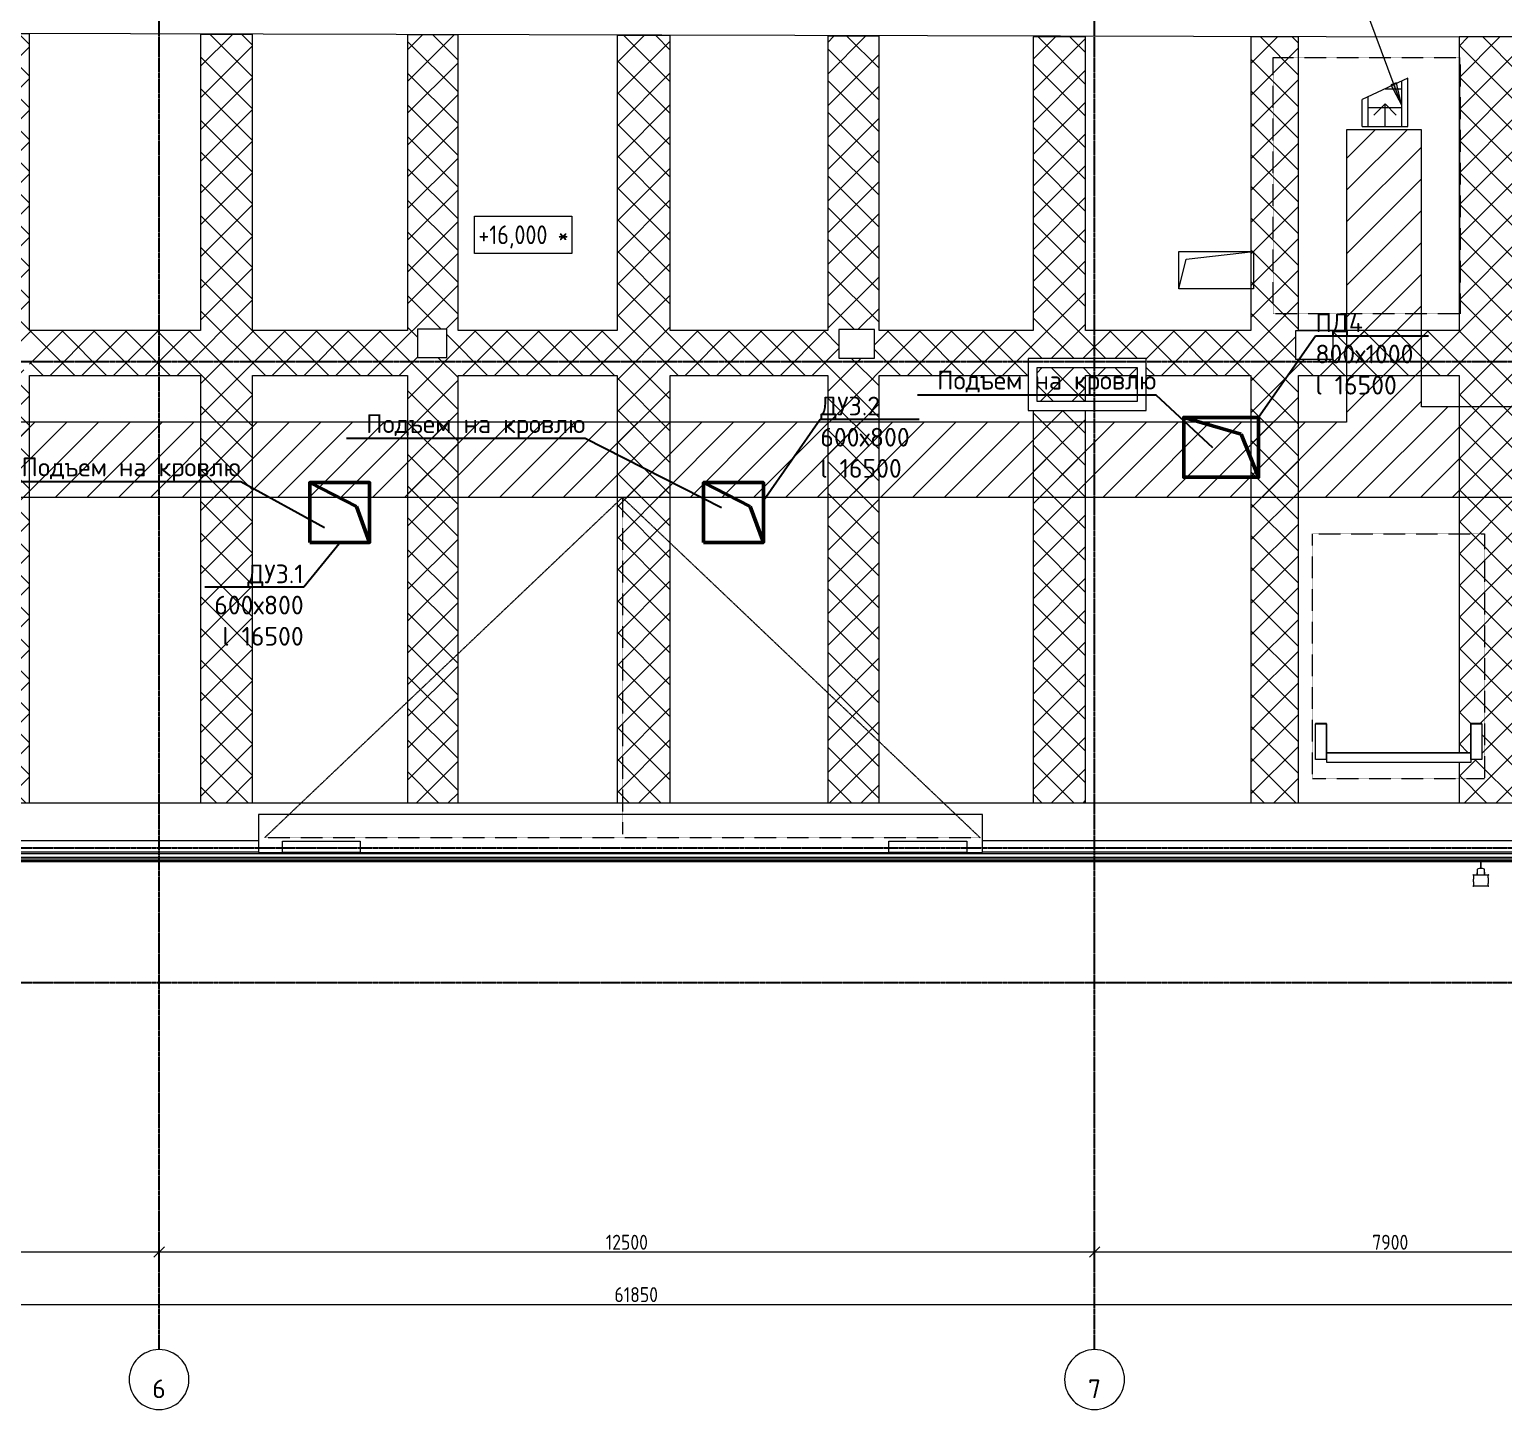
# Model space of a CAD drawing. Header units: millimetres. Extents: x -33838 to 476301, y -41806 to 120107.
# Drawn here: x 434233 to 453928, y 66929 to 85369 of the extents above; entities that cross this region are included whole.
import ezdxf
from ezdxf import colors
from ezdxf.entities.mleader import LeaderData, LeaderLine
from ezdxf.math import Vec2, Vec3

# ---------------------------------------------------------------- set-up
doc = ezdxf.new("R2010")
doc.units = ezdxf.units.MM
doc.linetypes.add('ADSK_Линия сетки', pattern=[25, 20, -2.5, 0, -2.5])
doc.linetypes.add('ADSK_Штриховая_ш3 п1_5', pattern=[4.5, 3, -1.5])
for name, color, linetype, lineweight in [('0_АР', 8, 'Continuous', 20), ('Аннотация', 7, 'Continuous', 9), ('ДУ', 5, 'Continuous', 50), ('Ограждение', 251, 'Continuous', 18), ('Оси', 7, 'Continuous', 9), ('ПОДПОР', 1, 'Continuous', 50)]:
    doc.layers.add(name, color=color, linetype=linetype, lineweight=lineweight)
doc.layers.add('Обобщенные модели', color=5, linetype='Continuous', lineweight=18, true_color=0x0000ff)
doc.styles.add('GOST Common_1', font='GOST Common_0.ttf', dxfattribs={"width": 0.9, "height": 200})
doc.styles.add('ISOCPEUR', font='isocpeur.ttf', dxfattribs={"height": 250})
doc.dimstyles.new('ADSK_Основной_2_5_мм_Оси', dxfattribs={"dimscale": 304.8, "dimtxt": 251.428749, "dimasz": 0.463911, "dimexe": 0.492126, "dimexo": 0.492126, "dimgap": 0.098425, "dimtad": 1, "dimrnd": 0.01, "dimdsep": 46, "dimtxsty": 'GOST Common_1', "dimblk1": 'OBLIQUE', "dimblk2": 'OBLIQUE', "dimsah": 1, "dimcen": 0.09, "dimdle": 0.492126, "dimazin": 2, "dimtfac": 1, "dimtdec": 4, "dimtix": 1, "dimtmove": 0, "dimatfit": 3, "dimfxl": 1, "dimtvp": 1, "dimtolj": 1, "dimtzin": 0, "dimlwd": 20, "dimlwe": 20, "dimarcsym": 2})
pattern_1 = [(45, (0, 0), (-106.066, 106.066), [])]

# ---------------------------------------------------------------- blocks, each defined once
blk = doc.blocks.new('Водосток - Тип 1 _карниз больше 490мм_-5162063-План чердака копия 2')
at = {"layer": 'Обобщенные модели'}
for p, q in [((19, 335), (125, 335)), ((125, 335), (231, 335)), ((125, 185), (19, 185)), ((75, 185), (75, 114)), ((75, 156), (75, 114)), ((120, 99), (120, 10)), ((231, 185), (125, 185)), ((130, 10), (130, 99)), ((175, 114), (175, 185)), ((175, 114), (175, 156))]:
    blk.add_line(p, q, dxfattribs=at)
at = {"layer": 'Обобщенные модели', "flags": 128}
for points in [[(75, 156), (75, 162), (75, 168), (75, 173), (75, 178), (75, 184), (75, 185)], [(75, 184), (75, 181), (75, 178), (75, 175), (75, 173), (75, 171), (75, 168), (75, 167), (75, 165), (75, 164), (75, 162), (75, 161), (75, 161), (75, 160), (75, 160)], [(175, 160), (175, 160), (175, 161), (175, 162), (175, 163), (175, 164), (175, 166), (175, 168), (175, 170), (175, 172), (175, 174), (175, 177), (175, 180), (175, 183), (175, 185)], [(175, 185), (175, 181), (175, 175), (175, 170), (175, 164), (175, 159), (175, 156)]]:
    blk.add_lwpolyline(points, dxfattribs=at)
at = {"layer": 'Обобщенные модели'}
for start, end in [(165.3598, 194.6402), (345.3598, 14.6402)]:
    blk.add_arc((125, 160), 52, start, end, dxfattribs=at)
for start_param, end_param in [(0, 1.570796), (0, 1.570796), (1.570796, 3.141593), (1.570796, 3.141593)]:
    blk.add_ellipse((125, 114), major_axis=(-50, 0), ratio=0.309017, start_param=start_param, end_param=end_param, dxfattribs=at)
for points in [[(19, 185), (21, 185), (25, 186), (29, 189), (31, 192), (32, 195), (32, 197), (32, 199), (32, 202), (32, 204), (32, 206), (32, 209), (32, 211), (31, 214), (31, 217), (31, 220), (30, 223), (30, 226), (29, 229), (29, 232), (29, 236), (28, 240), (28, 246), (27, 255), (27, 265), (28, 274), (28, 280), (29, 284), (29, 288), (29, 291), (30, 294), (30, 297), (31, 300), (31, 303), (31, 306), (32, 309), (32, 311), (32, 314), (32, 316), (32, 318), (32, 321), (32, 323), (32, 325), (31, 328), (29, 331), (25, 334), (21, 335), (19, 335)], [(231, 335), (229, 335), (225, 334), (221, 331), (219, 328), (218, 325), (218, 323), (218, 321), (218, 318), (218, 316), (218, 314), (218, 311), (218, 309), (219, 306), (219, 303), (219, 300), (220, 297), (220, 294), (221, 291), (221, 288), (221, 284), (222, 280), (222, 274), (223, 265), (223, 255), (222, 246), (222, 240), (221, 236), (221, 232), (221, 229), (220, 226), (220, 223), (219, 220), (219, 217), (219, 214), (218, 211), (218, 209), (218, 206), (218, 204), (218, 202), (218, 199), (218, 197), (218, 195), (219, 192), (221, 189), (225, 186), (229, 185), (231, 185)]]:
    blk.add_open_spline(points, degree=3, knots=[-1, -1, -1, -1, -0.941176, -0.882353, -0.852941, -0.823529, -0.808824, -0.794118, -0.779412, -0.764706, -0.75, -0.735294, -0.720588, -0.705882, -0.691176, -0.676471, -0.661765, -0.647059, -0.632353, -0.617647, -0.602941, -0.588235, -0.558824, -0.529412, -0.470588, -0.441176, -0.411765, -0.397059, -0.382353, -0.367647, -0.352941, -0.338235, -0.323529, -0.308824, -0.294118, -0.279412, -0.264706, -0.25, -0.235294, -0.220588, -0.205882, -0.191176, -0.176471, -0.147059, -0.117647, -0.058824, 0, 0, 0, 0], dxfattribs=at)
blk = doc.blocks.new('Ограждение - Ограждение-2981944-План чердака копия 2')
at = {"layer": 'Ограждение'}
h = blk.add_hatch(dxfattribs=at)
h.set_pattern_fill('FP_2', color=256, style=0, pattern_type=2)
h.set_pattern_definition(pattern_1)
h.paths.add_polyline_path([(35577, 3106), (35577, 3454), (35725, 3454), (35725, 3459), (35575, 3459), (35575, 3106)])
at = {"layer": 'Ограждение', "lineweight": 18}
for p, q in [((35575, 3459), (35575, 3106)), ((35725, 3459), (35575, 3459)), ((35577, 3106), (35577, 3454)), ((35577, 3454), (35725, 3454)), ((35725, 3454), (35725, 3459)), ((35575, 3106), (35577, 3106))]:
    blk.add_line(p, q, dxfattribs=at)
at = {"layer": 'Ограждение'}
for p, q in [((35725, 3454), (35725, 2974)), ((35575, 2974), (35575, 3106)), ((35577, 2974), (35575, 2974)), ((35577, 3106), (35577, 2974)), ((35725, 2974), (35577, 2974))]:
    blk.add_line(p, q, dxfattribs=at)
blk = doc.blocks.new('Ограждение - Ограждение-2981945-План чердака копия 2')
at = {"layer": 'Ограждение'}
h = blk.add_hatch(dxfattribs=at)
h.set_pattern_fill('FP_2', color=256, style=0, pattern_type=2)
h.set_pattern_definition(pattern_1)
h.paths.add_polyline_path([(33650, 3106), (33650, 3459), (33500, 3459), (33500, 3454), (33648, 3454), (33648, 3106)])
at = {"layer": 'Ограждение', "lineweight": 18}
for p, q in [((33650, 3459), (33500, 3459)), ((33500, 3459), (33500, 3454)), ((33500, 3454), (33648, 3454)), ((33648, 3454), (33648, 3106)), ((33650, 3106), (33650, 3459)), ((33648, 3106), (33650, 3106))]:
    blk.add_line(p, q, dxfattribs=at)
at = {"layer": 'Ограждение'}
for p, q in [((33500, 2974), (33500, 3454)), ((33648, 2974), (33500, 2974)), ((33648, 2974), (33648, 3106)), ((33650, 2974), (33648, 2974)), ((33650, 3106), (33650, 2974))]:
    blk.add_line(p, q, dxfattribs=at)
blk = doc.blocks.new('Ограждение - Ограждение-2981943-План чердака копия 2')
at = {"layer": 'Ограждение'}
for p, q in [((33652, 3065), (33652, 3067)), ((33652, 3067), (35575, 3067)), ((33652, 2935), (33652, 3065)), ((35575, 3065), (33652, 3065)), ((35575, 2974), (35575, 2935)), ((35575, 2935), (33652, 2935))]:
    blk.add_line(p, q, dxfattribs=at)
blk = doc.blocks.new('GM_Отверстие прямоугольное _в плите_ - Отверстие-6378962-План чердака копия 2')
at = {"layer": 'Обобщенные модели'}
for p, q in [((-500, -250), (-500, 250)), ((-500, 250), (500, 250)), ((-400, 150), (500, 250)), ((500, 250), (500, -250)), ((-500, -250), (-400, 150)), ((500, -250), (-500, -250))]:
    blk.add_line(p, q, dxfattribs=at)
blk = doc.blocks.new('Ось сетки - Круг_Ø8 мм-8258-План чердака копия 2')
at = {"layer": 'Оси', "lineweight": 20}
for start, end in [(360, 180), (180, 360)]:
    blk.add_arc((0, 0), 4, start, end, dxfattribs=at)
blk = doc.blocks.new('_Oblique')
at = {"color": 0, "linetype": 'ByBlock', "lineweight": -2}
blk.add_line((-0.5, -0.5), (0.5, 0.5), dxfattribs=at)
blk = doc.blocks.new('*D3116')
at = {"color": 0, "lineweight": 20, "transparency": 16777216}
for p, q in [((411265, 68334), (473415, 68334)), ((411415, 68284), (411415, 68184)), ((473265, 68284), (473265, 68184))]:
    blk.add_line(p, q, dxfattribs=at)
at = {"layer": 'Defpoints', "color": 0, "transparency": 16777216}
for p in [(411415, 68434), (473265, 68434), (473265, 68334)]:
    blk.add_point(p, dxfattribs=at)
at = {"color": 0, "lineweight": 20, "transparency": 16777216, "xscale": 141.4, "yscale": 141.4, "zscale": 141.4, "rotation": 180}
blk.add_blockref('_Oblique', (411415, 68334), dxfattribs=at)
at = {"color": 0, "lineweight": 20, "transparency": 16777216, "xscale": 141.4, "yscale": 141.4, "zscale": 141.4}
blk.add_blockref('_Oblique', (473265, 68334), dxfattribs=at)
at = {"color": 0, "lineweight": 20, "transparency": 16777216, "insert": (442340, 68464), "char_height": 200, "width": 889.8, "attachment_point": 5, "style": 'GOST Common_1'}
blk.add_mtext('\\A1;61850', dxfattribs=at)
blk = doc.blocks.new('*D3122')
at = {"color": 0, "lineweight": 20, "transparency": 16777216}
for p, q in [((427915, 69034), (436115, 69034)), ((428065, 68984), (428065, 68884)), ((435965, 68984), (435965, 68884))]:
    blk.add_line(p, q, dxfattribs=at)
at = {"layer": 'Defpoints', "color": 0, "transparency": 16777216}
for p in [(428065, 69134), (435965, 69134), (435965, 69034)]:
    blk.add_point(p, dxfattribs=at)
at = {"color": 0, "lineweight": 20, "transparency": 16777216, "xscale": 141.4, "yscale": 141.4, "zscale": 141.4, "rotation": 180}
blk.add_blockref('_Oblique', (428065, 69034), dxfattribs=at)
at = {"color": 0, "lineweight": 20, "transparency": 16777216, "xscale": 141.4, "yscale": 141.4, "zscale": 141.4}
blk.add_blockref('_Oblique', (435965, 69034), dxfattribs=at)
at = {"color": 0, "lineweight": 20, "transparency": 16777216, "insert": (432015, 69164), "char_height": 200, "width": 756.84, "attachment_point": 5, "style": 'GOST Common_1'}
blk.add_mtext('\\A1;7900', dxfattribs=at)
blk = doc.blocks.new('*D3123')
at = {"color": 0, "lineweight": 20, "transparency": 16777216}
for p, q in [((435815, 69034), (448615, 69034)), ((435965, 68984), (435965, 68884)), ((448465, 68984), (448465, 68884))]:
    blk.add_line(p, q, dxfattribs=at)
at = {"layer": 'Defpoints', "color": 0, "transparency": 16777216}
for p in [(435965, 69134), (448465, 69134), (448465, 69034)]:
    blk.add_point(p, dxfattribs=at)
at = {"color": 0, "lineweight": 20, "transparency": 16777216, "xscale": 141.4, "yscale": 141.4, "zscale": 141.4, "rotation": 180}
blk.add_blockref('_Oblique', (435965, 69034), dxfattribs=at)
at = {"color": 0, "lineweight": 20, "transparency": 16777216, "xscale": 141.4, "yscale": 141.4, "zscale": 141.4}
blk.add_blockref('_Oblique', (448465, 69034), dxfattribs=at)
at = {"color": 0, "lineweight": 20, "transparency": 16777216, "insert": (442215, 69164), "char_height": 200, "width": 889.8, "attachment_point": 5, "style": 'GOST Common_1'}
blk.add_mtext('\\A1;12500', dxfattribs=at)
blk = doc.blocks.new('*D3124')
at = {"color": 0, "lineweight": 20, "transparency": 16777216}
for p, q in [((448315, 69034), (456515, 69034)), ((448465, 68984), (448465, 68884)), ((456365, 68984), (456365, 68884))]:
    blk.add_line(p, q, dxfattribs=at)
at = {"layer": 'Defpoints', "color": 0, "transparency": 16777216}
for p in [(448465, 69134), (456365, 69134), (456365, 69034)]:
    blk.add_point(p, dxfattribs=at)
at = {"color": 0, "lineweight": 20, "transparency": 16777216, "xscale": 141.4, "yscale": 141.4, "zscale": 141.4, "rotation": 180}
blk.add_blockref('_Oblique', (448465, 69034), dxfattribs=at)
at = {"color": 0, "lineweight": 20, "transparency": 16777216, "xscale": 141.4, "yscale": 141.4, "zscale": 141.4}
blk.add_blockref('_Oblique', (456365, 69034), dxfattribs=at)
at = {"color": 0, "lineweight": 20, "transparency": 16777216, "insert": (452415, 69164), "char_height": 200, "width": 756.84, "attachment_point": 5, "style": 'GOST Common_1'}
blk.add_mtext('\\A1;7900', dxfattribs=at)
blk = doc.blocks.new('*D3129')
at = {"color": 0, "lineweight": 20, "transparency": 16777216}
for p, q in [((411265, 68334), (473415, 68334)), ((411415, 68284), (411415, 68184)), ((473265, 68284), (473265, 68184))]:
    blk.add_line(p, q, dxfattribs=at)
at = {"layer": 'Defpoints', "color": 0, "transparency": 16777216}
for p in [(411415, 68434), (473265, 68434), (473265, 68334)]:
    blk.add_point(p, dxfattribs=at)
at = {"color": 0, "lineweight": 20, "transparency": 16777216, "xscale": 141.4, "yscale": 141.4, "zscale": 141.4, "rotation": 180}
blk.add_blockref('_Oblique', (411415, 68334), dxfattribs=at)
at = {"color": 0, "lineweight": 20, "transparency": 16777216, "xscale": 141.4, "yscale": 141.4, "zscale": 141.4}
blk.add_blockref('_Oblique', (473265, 68334), dxfattribs=at)
at = {"color": 0, "lineweight": 20, "transparency": 16777216, "insert": (442340, 68464), "char_height": 200, "width": 889.8, "attachment_point": 5, "style": 'GOST Common_1'}
blk.add_mtext('\\A1;61850', dxfattribs=at)
blk = doc.blocks.new('Высотные отметки - Рамка-12095-План чердака копия 2')
at = {"layer": 'Аннотация'}
for p, q in [((-6.5, 0), (-6.5, 5)), ((-6.5, 5), (6.5, 5)), ((6.5, 5), (6.5, 0)), ((6.5, 0), (-6.5, 0))]:
    blk.add_line(p, q, dxfattribs=at)

msp = doc.modelspace()

# ---------------------------------------------------------------- hatches: boundary and pattern name
at = {"layer": '0_АР', "lineweight": 9}
h = msp.add_hatch(dxfattribs=at)
h.set_pattern_fill('FP_3', color=256, style=0, pattern_type=2)
h.set_pattern_definition([(45, (417914.95, 72638.46), (-212.132, 212.132), [])])
h.paths.add_polyline_path([(453334.00515, 79120.97844), (458288.31409, 79120.97844), (458288.31409, 81607.88416), (465046.71156, 81607.88416), (465046.71156, 82530.71632), (457288.31409, 82530.71632), (457288.31409, 80328.76532), (452832.53412, 80328.76532), (452832.53412, 84028.76532), (451832.53412, 84028.76532), (451832.53412, 80120.97844), (424674.04079, 80120.97844), (424674.04079, 84460.27382), (420571.25912, 84460.27382), (420571.25912, 86583.45535), (416772.86429, 86583.45535), (416772.86429, 109113.45535), (415772.86429, 109113.45535), (415772.86429, 98481.38768), (412897.22172, 98481.38768), (412897.22172, 97481.38768), (415772.86429, 97481.38768), (415772.86429, 85583.45535), (419571.25912, 85583.45535), (419571.25912, 83357.20519), (423674.04079, 83357.20519), (423674.04079, 79120.97844), (453170.45849, 79120.97844)])
h = msp.add_hatch(dxfattribs=at)
h.set_pattern_fill('FP_1', color=256, style=0, pattern_type=2)
h.set_pattern_definition([(45, (417914.95, 72638.46), (-212.132, 212.132), []), (135, (417914.95, 72638.46), (-212.132, -212.132), [])])
h.paths.add_polyline_path([(463838.23459, 74397.42976), (466701.29051, 74397.42976), (466701.29051, 75112.42976), (459988.0144, 75112.42976), (459988.0144, 76237.42976), (466678.66122, 76237.42976), (466678.66122, 77192.42976), (462038.95368, 77192.42976), (462038.95368, 77053.45535), (459888.13661, 77053.45535), (459888.13661, 78097.42976), (466662.72305, 78097.42976), (466662.72305, 78852.42976), (459771.73655, 78852.42976), (459771.73655, 78607.88416), (459391.73655, 78607.88416), (459391.73655, 80271.89218), (458793.0144, 80271.89218), (458793.0144, 75036.68695), (459904.55128, 75036.68695), (459908.40863, 74526.68695), (459904.55128, 74526.68695), (459904.55128, 74397.42976), (459908.40863, 74397.42976)])
h.paths.add_polyline_path([(456646.26432, 75036.68695), (456649.0044, 75036.68695), (456649.0044, 80745.97805), (457785.03812, 80745.97805), (457785.03812, 80971.39218), (459391.73655, 80971.39218), (459392.34262, 81607.88416), (459454.00365, 81607.88416), (459454.00365, 85362.88416), (458789.00365, 85362.88416), (458789.00365, 81345.97805), (456649.0044, 81345.97805), (456649.0044, 84757.11409), (455984.0044, 84757.11409), (455984.0044, 81345.97805), (455598.00432, 81345.97805), (455598.00432, 80971.48281), (455208.00432, 80971.62959), (455208.00432, 81345.97805), (454124.00515, 81345.97805), (454124.00515, 85269.21097), (453334.00515, 85269.21097), (453334.00515, 81345.97805), (451189.00515, 81345.97805), (451189.00515, 85269.21097), (450554.00515, 85269.21097), (450554.00515, 81345.97805), (448344.00368, 81345.97805), (448344.00368, 85269.21097), (447644.00368, 85269.21097), (447644.00368, 81345.97805), (445584.00357, 81345.97805), (445584.00357, 85277.96695), (444899.00357, 85279.77029), (444899.00357, 81345.97805), (442794.00357, 81345.97805), (442794.00357, 85288.72119), (442084.00357, 85288.72119), (442084.00357, 81345.97805), (439959.00357, 81345.97805), (439959.00357, 85296.35578), (439284.00357, 85296.35578), (439284.00357, 81345.97805), (437214.00357, 81345.97805), (437214.00357, 85303.46384), (436519.00357, 85303.46384), (436519.00357, 81345.97805), (434233.99904, 81345.97805), (434233.99904, 85313.38742), (433548.99904, 85313.38742), (433548.99904, 81345.97805), (431553.99672, 81345.97805), (431553.99672, 84833.40668), (430728.99672, 84833.40668), (430728.99672, 81345.97805), (429447.01291, 81345.97805), (429447.01291, 80995.41615), (428927.01291, 80995.41615), (428927.01291, 81345.97805), (428733.99357, 81345.97805), (428733.99357, 85332.30298), (427948.99357, 85332.30298), (427948.99357, 75036.68695), (428771.74032, 75036.68695), (428771.74032, 80745.97805), (430728.99672, 80745.97805), (430728.99672, 75705.21664), (431553.99672, 75705.21664), (431553.99672, 80745.97805), (432360.81176, 80745.97805), (432360.81176, 80971.39218), (433750.81176, 80971.39218), (433750.81176, 79860.79637), (433548.99904, 79860.79637), (433548.99904, 75036.68695), (434233.99904, 75036.68695), (434233.99904, 80745.97805), (436519.00357, 80745.97805), (436519.00357, 75036.68695), (437214.00357, 75036.68695), (437214.00357, 80745.97805), (439284.00357, 80745.97805), (439284.00357, 75036.68695), (439959.00357, 75036.68695), (439959.00357, 80745.97805), (442084.00357, 80745.97805), (442084.00357, 75036.68695), (442794.00357, 75036.68695), (442794.00357, 80745.97805), (444899.00357, 80745.97805), (444899.00357, 75036.68695), (445584.00357, 75036.68695), (445584.00357, 80745.97805), (447575.87447, 80745.97805), (447575.87447, 80971.39218), (449155.46999, 80971.39218), (449155.46999, 80745.97805), (450554.00515, 80745.97805), (450554.00515, 75036.68695), (451189.00515, 75036.68695), (451189.00515, 80745.97805), (453334.00515, 80745.97805), (453334.00515, 75705.21664), (453489.45819, 75705.21664), (453489.45819, 76097.5759), (453639.45819, 76097.5759), (453639.45819, 75612.18376), (453489.45819, 75612.18376), (453489.45819, 75573.87242), (453334.00515, 75573.87242), (453334.00515, 75036.68695), (454124.00515, 75036.68695), (454124.00515, 80745.97805), (455988.01515, 80745.97805), (455988.01515, 75036.68695)])
h.paths.add_polyline_path([(448344.00368, 75036.68695), (448344.00368, 80279.6341), (447644.00368, 80279.6341), (447644.00368, 75036.68695)])
h.paths.add_polyline_path([(431553.99672, 75036.68695), (431553.99672, 75573.87242), (430728.99672, 75573.87242), (430728.99672, 75036.68695)])
h.paths.add_polyline_path([(459888.13661, 79622.42842), (466652.09761, 79622.42842), (466652.09761, 80227.42842), (459771.73655, 80227.42842), (459771.73655, 79622.42842)])
h.paths.add_polyline_path([(433548.99904, 79980.79637), (433630.81176, 79980.79637), (433630.81176, 80851.39218), (432480.81176, 80851.39218), (432480.81176, 80745.97805), (433548.99904, 80745.97805), (433548.99904, 80120.97844)])
h.paths.add_polyline_path([(459331.73655, 80391.89218), (459331.73655, 80851.39218), (457905.03812, 80851.39218), (457905.03812, 80745.97805), (458793.0144, 80745.97805), (458793.0144, 80391.89218), (458892.1677, 80391.89218)])
h.paths.add_polyline_path([(447695.87447, 80399.6341), (448344.00368, 80399.6341), (448344.00368, 80745.97805), (449035.46999, 80745.97805), (449035.46999, 80851.39218), (447695.87447, 80851.39218), (447695.87447, 80745.97805)])
h.paths.add_polyline_path([(434232.75286, 80821.56411), (433751.31176, 80821.56411), (433751.31176, 81201.56411), (434232.75286, 81201.56411), (434232.75286, 80823.61734)])
h.paths.add_polyline_path([(451653.00432, 80962.79334), (451148.00432, 80962.79334), (451148.00432, 81342.79334), (451653.00432, 81342.79334), (451653.00432, 80962.91581)])
h.paths.add_polyline_path([(445048.71852, 80979.02654), (445048.71852, 81359.02654), (445524.23883, 81358.63924), (445524.23883, 80979.02654), (445165.06726, 80979.02654)])
h.paths.add_polyline_path([(439417.97312, 80985.56851), (439417.97312, 81365.56851), (439807.97312, 81365.48145), (439807.97312, 80985.56851), (439553.54283, 80985.56851)])
h.paths.add_polyline_path([(467325.31156, 81407.88416), (467325.31156, 83602.88416), (472984.7012, 83602.88416), (472984.7012, 84312.88416), (467325.31156, 84312.88416), (467325.31156, 84977.88416), (467200.7505, 84977.88416), (467198.56628, 84773.17658), (466574.51904, 84779.83516), (466574.51904, 81407.88416), (467219.33682, 81407.88416)])
h.paths.add_polyline_path([(431479.84025, 84964.75091), (431553.99672, 84964.75091), (431553.99672, 85322.15612), (430728.99672, 85322.15612), (430728.99672, 84964.75091)])
msp.add_hatch(color=256, dxfattribs=at).paths.add_polyline_path([(452565.66153, 84362.1563), (452498.29187, 84657.14993), (452424.23747, 84629.66171)])

# ---------------------------------------------------------------- linework, layer by layer
at = {"linetype": 'ADSK_Линия сетки'}
for p, q in [((435964.51904, 67728.80458), (435964.51904, 87128.53587)), ((448464.51904, 67728.80458), (448464.51904, 87128.53587)), ((407800.22514, 80933.45535), (473919.80656, 80933.45535)), ((407800.22514, 74433.45535), (460700.98788, 74433.45535)), ((407800.22514, 72633.45535), (468024.51904, 72633.45535))]:
    msp.add_line(p, q, dxfattribs=at)
at = {"layer": '0_АР', "lineweight": 9}
for p, q in [((452565.66153, 84362.1563), (451100.20749, 88310.15111)), ((452498.29187, 84657.14993), (452424.23747, 84629.66171)), ((452424.23747, 84629.66171), (452565.66153, 84362.1563)), ((452565.66153, 84362.1563), (452498.29187, 84657.14993))]:
    msp.add_line(p, q, dxfattribs=at)
at = {"layer": '0_АР'}
for p, q in [((453334.00515, 85265.55413), (428733.99357, 85330.31653)), ((434233.99904, 85313.38742), (433548.99904, 85313.38742)), ((434233.99904, 81345.97805), (434233.99904, 85313.38742)), ((437214.00357, 85303.46384), (436519.00357, 85303.46384)), ((436519.00357, 85303.46384), (436519.00357, 81345.97805)), ((437214.00357, 81345.97805), (437214.00357, 85303.46384)), ((439959.00357, 85296.35578), (439284.00357, 85296.35578)), ((439284.00357, 85296.35578), (439284.00357, 81345.97805)), ((439959.00357, 81345.97805), (439959.00357, 85296.35578)), ((442794.00357, 85288.72119), (442084.00357, 85288.72119)), ((442084.00357, 85288.72119), (442084.00357, 81345.97805)), ((442794.00357, 81345.97805), (442794.00357, 85288.72119)), ((445584.00357, 85277.96695), (444899.00357, 85279.77029)), ((444899.00357, 85279.77029), (444899.00357, 81345.97805)), ((445584.00357, 81345.97805), (445584.00357, 85277.96695)), ((448344.00368, 85269.21097), (447644.00368, 85269.21097)), ((447644.00368, 85269.21097), (447644.00368, 81345.97805)), ((448344.00368, 81345.97805), (448344.00368, 85269.21097)), ((451189.00515, 85269.21097), (450554.00515, 85269.21097)), ((450554.00515, 85269.21097), (450554.00515, 81345.97805)), ((451189.00515, 81345.97805), (451189.00515, 85269.21097)), ((454124.00515, 85269.21097), (453334.00515, 85269.21097)), ((453334.00515, 85269.21097), (453334.00515, 81345.97805)), ((452649.78387, 84717.0114), (452039.78387, 84432.56373)), ((452649.78387, 84074.78757), (452649.78387, 84717.0114)), ((452344.78387, 84574.78757), (452569.78387, 84574.78757)), ((452344.78387, 84574.78757), (452569.78387, 84574.78757)), ((452569.78387, 84574.78757), (452569.78387, 84679.70679)), ((452569.78387, 84324.78757), (452569.78387, 84574.78757)), ((452039.78387, 84074.78757), (452039.78387, 84432.56373)), ((452119.78387, 84324.78757), (452119.78387, 84469.86834)), ((452119.78387, 84074.78757), (452119.78387, 84324.78757)), ((452119.78387, 84324.78757), (452569.78387, 84324.78757)), ((452119.78387, 84324.78757), (452569.78387, 84324.78757)), ((452344.78387, 84374.78757), (452194.78387, 84224.78757)), ((452344.78387, 84324.78757), (452344.78387, 84374.78757)), ((452344.78387, 84374.78757), (452494.78387, 84224.78757)), ((452344.78387, 84074.78757), (452344.78387, 84324.78757)), ((452569.78387, 84074.78757), (452569.78387, 84324.78757)), ((452832.53412, 84028.76532), (451832.53412, 84028.76532)), ((451832.53412, 84028.76532), (451832.53412, 80120.97844)), ((452039.78387, 84074.78757), (452119.78387, 84074.78757)), ((452119.78387, 84074.78757), (452569.78387, 84074.78757)), ((452119.78387, 84074.78757), (452569.78387, 84074.78757)), ((452569.78387, 84074.78757), (452649.78387, 84074.78757)), ((452832.53412, 80328.76532), (452832.53412, 84028.76532)), ((436519.00357, 81345.97805), (434233.99904, 81345.97805)), ((439284.00357, 81345.97805), (437214.00357, 81345.97805)), ((439807.97312, 81365.56851), (439417.97312, 81365.56851)), ((439417.97312, 81365.56851), (439417.97312, 80985.56851)), ((439807.97312, 80985.56851), (439807.97312, 81365.56851)), ((442084.00357, 81345.97805), (439959.00357, 81345.97805)), ((444899.00357, 81345.97805), (442794.00357, 81345.97805)), ((445524.23883, 81359.02654), (445048.71852, 81359.02654)), ((445048.71852, 81359.02654), (445048.71852, 80979.02654)), ((445524.23883, 80979.02654), (445524.23883, 81359.02654)), ((447644.00368, 81345.97805), (445584.00357, 81345.97805)), ((450554.00515, 81345.97805), (448344.00368, 81345.97805)), ((451653.00432, 81342.79334), (451148.00432, 81342.79334)), ((451148.00432, 81342.79334), (451148.00432, 80962.79334)), ((453334.00515, 81345.97805), (451189.00515, 81345.97805)), ((451653.00432, 80962.79334), (451653.00432, 81342.79334)), ((439417.97312, 80985.56851), (439807.97312, 80985.56851)), ((445048.71852, 80979.02654), (445524.23883, 80979.02654)), ((449155.46999, 80971.39218), (447575.87447, 80971.39218)), ((447575.87447, 80971.39218), (447575.87447, 80279.6341)), ((449155.46999, 80279.6341), (449155.46999, 80971.39218)), ((451148.00432, 80962.79334), (451653.00432, 80962.79334)), ((447695.87447, 80851.39218), (449035.46999, 80851.39218)), ((447695.87447, 80399.6341), (447695.87447, 80851.39218)), ((449035.46999, 80851.39218), (449035.46999, 80399.6341)), ((434233.99904, 75036.68695), (434233.99904, 80745.97805)), ((434233.99904, 80745.97805), (436519.00357, 80745.97805)), ((436519.00357, 80745.97805), (436519.00357, 75036.68695)), ((437214.00357, 75036.68695), (437214.00357, 80745.97805)), ((437214.00357, 80745.97805), (439284.00357, 80745.97805)), ((439284.00357, 80745.97805), (439284.00357, 75036.68695)), ((439959.00357, 75036.68695), (439959.00357, 80745.97805)), ((439959.00357, 80745.97805), (442084.00357, 80745.97805)), ((442084.00357, 80745.97805), (442084.00357, 75036.68695)), ((442794.00357, 75036.68695), (442794.00357, 80745.97805)), ((442794.00357, 80745.97805), (444899.00357, 80745.97805)), ((444899.00357, 80745.97805), (444899.00357, 75036.68695)), ((445584.00357, 75036.68695), (445584.00357, 80745.97805)), ((445584.00357, 80745.97805), (447575.87447, 80745.97805)), ((448344.00368, 80399.6341), (448344.00368, 80745.97805)), ((448344.00368, 80745.97805), (449035.46999, 80745.97805)), ((449155.46999, 80745.97805), (450554.00515, 80745.97805)), ((450554.00515, 80745.97805), (450554.00515, 75036.68695)), ((451189.00515, 75036.68695), (451189.00515, 80745.97805)), ((451189.00515, 80745.97805), (453334.00515, 80745.97805)), ((453334.00515, 80745.97805), (453334.00515, 75705.21664)), ((449035.46999, 80399.6341), (447695.87447, 80399.6341)), ((447575.87447, 80279.6341), (449155.46999, 80279.6341)), ((447644.00368, 80279.6341), (447644.00368, 75036.68695)), ((448344.00368, 75036.68695), (448344.00368, 80279.6341)), ((457288.31409, 80328.76532), (452832.53412, 80328.76532)), ((451832.53412, 80120.97844), (424674.04079, 80120.97844)), ((423674.04079, 79120.97844), (458288.31409, 79120.97844)), ((453334.00515, 75573.87242), (453334.00515, 75036.68695)), ((425337.64527, 75036.68695), (459904.55128, 75036.68695)), ((446968.20651, 74881.88297), (437294.95368, 74881.88297)), ((437294.95368, 74881.88297), (437294.95368, 74371.88297)), ((446968.20651, 74371.88297), (446968.20651, 74881.88297)), ((437294.95368, 74526.68695), (425593.08807, 74526.68695)), ((437616.23724, 74371.88297), (437616.23724, 74521.88297)), ((437616.23724, 74521.88297), (438650.79946, 74521.88297)), ((438650.79946, 74521.88297), (438650.79946, 74371.88297)), ((445716.23724, 74371.88297), (445716.23724, 74521.88297)), ((445716.23724, 74521.88297), (446755.75488, 74521.88297)), ((446755.75488, 74521.88297), (446755.75488, 74371.88297)), ((459908.40863, 74526.68695), (446968.20651, 74526.68695)), ((437294.95368, 74376.68695), (425743.08807, 74376.68695)), ((425743.08807, 74356.68695), (459244.95368, 74356.68695)), ((459244.95368, 74306.68695), (425873.08807, 74306.68695)), ((425873.08807, 74286.68695), (459134.79274, 74286.68695)), ((425873.08807, 74266.68695), (459244.95368, 74266.68695)), ((437294.95368, 74371.88297), (437616.23724, 74371.88297)), ((438650.79946, 74371.88297), (437616.23724, 74371.88297)), ((438650.79946, 74371.88297), (445716.23724, 74371.88297)), ((446755.75488, 74371.88297), (445716.23724, 74371.88297)), ((446755.75488, 74371.88297), (446968.20651, 74371.88297)), ((459249.52427, 74376.68695), (446968.20651, 74376.68695)), ((459244.95368, 74246.68695), (425873.08807, 74246.68695))]:
    msp.add_line(p, q, dxfattribs=at)
at = {"layer": '0_АР', "linetype": 'ADSK_Штриховая_ш3 п1_5'}
for p, q in [((450849.91301, 84996.71971), (453349.91301, 84996.71971)), ((450849.91301, 81567.65898), (450849.91301, 84996.71971)), ((453349.91301, 84996.71971), (453349.91301, 81567.65898)), ((453349.91301, 81567.65898), (450849.91301, 81567.65898)), ((437372.87966, 74567.56889), (442155.30524, 79116.01978)), ((442155.30524, 79116.01978), (442155.30524, 74616.01978)), ((442155.30524, 79116.01978), (446937.73083, 74567.56889)), ((451374.41751, 78629.90982), (453674.41751, 78629.90982)), ((451374.41751, 75354.90982), (451374.41751, 78629.90982)), ((453674.41751, 78629.90982), (453674.41751, 75354.90982)), ((453674.41751, 75354.90982), (451374.41751, 75354.90982)), ((446937.73083, 74567.56889), (437372.87966, 74567.56889))]:
    msp.add_line(p, q, dxfattribs=at)
at = {"layer": 'ДУ'}
for p, q in [((438601.36189, 78997.45669), (437977.59444, 79314.38547)), ((443863.45512, 78997.45669), (443239.68767, 79314.38547)), ((438777.59444, 78514.38547), (438601.36189, 78997.45669)), ((444039.68767, 78514.38547), (443863.45512, 78997.45669))]:
    msp.add_line(p, q, dxfattribs=at)
for points in [[(437977.59444, 78514.38547), (437977.59444, 79314.38547), (438777.59444, 79314.38547), (438777.59444, 78514.38547)], [(443239.68767, 78514.38547), (443239.68767, 79314.38547), (444039.68767, 79314.38547), (444039.68767, 78514.38547)]]:
    msp.add_lwpolyline(points, close=True, dxfattribs=at)
at = {"layer": 'ПОДПОР'}
for p, q in [((450421.66103, 79961.94035), (449656.14702, 80186.69349)), ((450654.87248, 79386.69349), (450421.66103, 79961.94035))]:
    msp.add_line(p, q, dxfattribs=at)
msp.add_lwpolyline([(450654.87248, 80186.69349), (450654.87248, 79386.69349), (449654.87248, 79386.69349), (449654.87248, 80186.69349)], close=True, dxfattribs=at)

# ---------------------------------------------------------------- block references
at = {"lineweight": 20, "xscale": 99.99999999999993, "yscale": 99.99999999999993, "zscale": 99.99999999999993}
for p in [(435964.51904, 67328.80458), (448464.51904, 67328.80458)]:
    msp.add_blockref('Ось сетки - Круг_Ø8 мм-8258-План чердака копия 2', p, dxfattribs=at)
at = {"layer": '0_АР', "lineweight": 20, "xscale": 99.99999999999993, "yscale": 99.99999999999993, "zscale": 99.99999999999993}
msp.add_blockref('Высотные отметки - Рамка-12095-План чердака копия 2', (440831.44963, 82374.22397), dxfattribs=at)
at = {"layer": '0_АР'}
for name, p in [('GM_Отверстие прямоугольное _в плите_ - Отверстие-6378962-План чердака копия 2', (450088.85816, 82151.69349)), ('Ограждение - Ограждение-2981945-План чердака копия 2', (417914.95368, 72638.45535)), ('Ограждение - Ограждение-2981944-План чердака копия 2', (417914.95368, 72638.45535)), ('Ограждение - Ограждение-2981943-План чердака копия 2', (417914.95368, 72638.45535))]:
    msp.add_blockref(name, p, dxfattribs=at)
at = {"layer": '0_АР', "rotation": 180}
msp.add_blockref('Водосток - Тип 1 _карниз больше 490мм_-5162063-План чердака копия 2', (453751.38011, 74256.68695), dxfattribs=at)

# ---------------------------------------------------------------- texts
at = {"char_height": 250, "width": 232.2, "attachment_point": 5, "line_spacing_factor": 1.022766, "style": 'ISOCPEUR'}
for s, insert in [('\\pt64.285,128.57,192.86,257.14,321.43,385.72,450,514.28,578.57,642.86,707.14,771.43,835.72,900,964.29,1028.6,1092.9,1157.1,1221.4,1285.7,1350,1414.3,1478.6,1542.9,1607.1,1671.4,1735.7,1800,1864.3,1928.6,1992.9,2057.1;6', (435963.68837, 67205.90001)), ('\\pt64.285,128.57,192.86,257.14,321.43,385.72,450,514.28,578.57,642.86,707.14,771.43,835.72,900,964.29,1028.6,1092.9,1157.1,1221.4,1285.7,1350,1414.3,1478.6,1542.9,1607.1,1671.4,1735.7,1800,1864.3,1928.6,1992.9,2057.1;7', (448463.68837, 67205.90001))]:
    msp.add_mtext(s, dxfattribs=dict(at, insert=insert))
at = {"layer": '0_АР', "lineweight": 20, "insert": (440230.54886, 82750.93105), "char_height": 250, "width": 1442.1618411, "attachment_point": 1, "line_spacing_factor": 1.022761, "style": 'GOST Common_1'}
msp.add_mtext('+16,000 *', dxfattribs=at)

# ---------------------------------------------------------------- dimensions: what is measured, and where the dimension line sits
at = {"lineweight": 20}
for base, p1, p2, override, picture, middle in [((435964.51904, 69033.78884), (428064.51904, 69133.77374), (435964.51904, 69133.77374), {"dimpost": '<>', "dimfxl": 7900}, '*D3122', (432014.51904, 69163.78884)), ((448464.51904, 69033.78884), (435964.51904, 69133.77374), (448464.51904, 69133.77374), {"dimpost": '<>', "dimfxl": 12500}, '*D3123', (442214.51904, 69163.78884)), ((456364.51904, 69033.78884), (448464.51904, 69133.77374), (456364.51904, 69133.77374), {"dimpost": '<>', "dimfxl": 7900}, '*D3124', (452414.51904, 69163.78884)), ((473264.51904, 68333.78884), (411414.51904, 68433.77374), (473264.51904, 68433.77374), {"dimpost": '<>', "dimfxl": 61850}, '*D3116', (442339.51904, 68463.78884)), ((473264.51904, 68333.78884), (411414.51904, 68433.77374), (473264.51904, 68433.77374), {"dimpost": '<>', "dimfxl": 61850}, '*D3129', (442339.51904, 68463.78884))]:
    dim = msp.add_linear_dim(base=base, p1=p1, p2=p2, dimstyle='ADSK_Основной_2_5_мм_Оси', override=override, dxfattribs=at)
    dim.commit()
    dim.dimension.update_dxf_attribs({"geometry": picture, "text_midpoint": middle})

# ---------------------------------------------------------------- leaders
at = {"ltscale": 10}
ml = msp.add_multileader_mtext('Standard', dxfattribs=at)
ml.set_content('ПД4\\P800х1000\\Pl 16500', color=256, style='ISOCPEUR')
ml.set_leader_properties()
ml.build(insert=Vec2(0, 0))
ml.multileader.update_dxf_attribs({"text_left_attachment_type": 6, "text_right_attachment_type": 6, "dogleg_length": 0.36, "arrow_head_size": 0.18})
ctx = ml.context
ctx.base_point, ctx.char_height, ctx.arrow_head_size, ctx.landing_gap_size, ctx.plane_origin = Vec3(451414.91008, 81274.76812), 250, 0.18, 0.09, Vec3(449969.04802, 79519.97324)
ctx.left_attachment, ctx.right_attachment = 6, 6
notes = []
notes.append((ctx, [(1, (1, 1, 0), (451414.55008, 81274.76812), (1, 0), 0.36, [(0, [(450654.87248, 80186.69349)], 0, [])])]))
ctx.mtext.insert, ctx.mtext.flow_direction = Vec3(451415.00008, 81574.76812), 5
ml = msp.add_multileader_mtext('Standard', dxfattribs=at)
ml.set_content('Подъем на кровлю', color=256, style='ISOCPEUR')
ml.set_leader_properties()
ml.build(insert=Vec2(0, 0))
ml.multileader.update_dxf_attribs({"text_left_attachment_type": 6, "text_right_attachment_type": 6, "dogleg_length": 0.36, "arrow_head_size": 0.18})
ctx = ml.context
ctx.base_point, ctx.char_height, ctx.arrow_head_size, ctx.landing_gap_size, ctx.plane_origin = Vec3(446437.26294, 80483.5175), 250, 0.18, 0.09, Vec3(450044.54553, 79779.17079)
ctx.left_attachment, ctx.right_attachment, ctx.text_align_type = 6, 6, 2
notes.append((ctx, [(1, (1, 1, 0), (449287.80294, 80483.5175), (-1, 0), 0.36, [(0, [(450044.54553, 79779.17079)], 0, [])])]))
ctx.mtext.insert, ctx.mtext.alignment, ctx.mtext.flow_direction = Vec3(449287.35294, 80808.5175), 3, 5
ml = msp.add_multileader_mtext('Standard', dxfattribs=at)
ml.set_content('ДУ3.2\\P600х800\\Pl 16500', color=256, style='ISOCPEUR')
ml.set_leader_properties()
ml.build(insert=Vec2(0, 0))
ml.multileader.update_dxf_attribs({"text_left_attachment_type": 6, "text_right_attachment_type": 6, "dogleg_length": 0.36, "arrow_head_size": 0.18})
ctx = ml.context
ctx.base_point, ctx.char_height, ctx.arrow_head_size, ctx.landing_gap_size, ctx.plane_origin = Vec3(444799.72526, 80162.992), 250, 0.18, 0.09, Vec3(443353.8632, 78408.19711)
ctx.left_attachment, ctx.right_attachment = 6, 6
notes.append((ctx, [(1, (1, 1, 0), (444799.36526, 80162.992), (1, 0), 0.36, [(0, [(444039.68767, 79074.91736)], 0, [])])]))
ctx.mtext.insert, ctx.mtext.flow_direction = Vec3(444799.81526, 80462.992), 5
ml = msp.add_multileader_mtext('Standard', dxfattribs=at)
ml.set_content('Подъем на кровлю', color=256, style='ISOCPEUR')
ml.set_leader_properties()
ml.build(insert=Vec2(0, 0))
ml.multileader.update_dxf_attribs({"text_left_attachment_type": 6, "text_right_attachment_type": 6, "dogleg_length": 0.36, "arrow_head_size": 0.18})
ctx = ml.context
ctx.base_point, ctx.char_height, ctx.arrow_head_size, ctx.landing_gap_size, ctx.plane_origin = Vec3(438808.53948, 79901.79297), 250, 0.18, 0.09, Vec3(443480.97293, 78979.1231)
ctx.left_attachment, ctx.right_attachment, ctx.text_align_type = 6, 6, 2
notes.append((ctx, [(1, (1, 1, 0), (441659.07948, 79901.79297), (-1, 0), 0.36, [(0, [(443480.97293, 78979.1231)], 0, [])])]))
ctx.mtext.insert, ctx.mtext.alignment, ctx.mtext.flow_direction = Vec3(441658.62948, 80226.79297), 3, 5
ml = msp.add_multileader_mtext('Standard', dxfattribs=at)
ml.set_content('Подъем на кровлю', color=256, style='ISOCPEUR')
ml.set_leader_properties()
ml.build(insert=Vec2(0, 0))
ml.multileader.update_dxf_attribs({"text_left_attachment_type": 6, "text_right_attachment_type": 6, "dogleg_length": 0.36, "arrow_head_size": 0.18})
ctx = ml.context
ctx.base_point, ctx.char_height, ctx.arrow_head_size, ctx.landing_gap_size, ctx.plane_origin = Vec3(434204.54804, 79323.6122), 250, 0.18, 0.09, Vec3(438173.48404, 78710.27507)
ctx.left_attachment, ctx.right_attachment, ctx.text_align_type = 6, 6, 2
notes.append((ctx, [(1, (1, 1, 0), (437055.08804, 79323.6122), (-1, 0), 0.36, [(0, [(438173.48404, 78710.27507)], 0, [])])]))
ctx.mtext.insert, ctx.mtext.alignment, ctx.mtext.flow_direction = Vec3(437054.63804, 79648.6122), 3, 5
ml = msp.add_multileader_mtext('Standard', dxfattribs=at)
ml.set_content('ДУ3.1\\P600х800\\Pl 16500', color=256, style='ISOCPEUR')
ml.set_leader_properties()
ml.build(insert=Vec2(0, 0))
ml.multileader.update_dxf_attribs({"text_left_attachment_type": 6, "text_right_attachment_type": 6, "dogleg_length": 0.36, "arrow_head_size": 0.18})
ctx = ml.context
ctx.base_point, ctx.char_height, ctx.arrow_head_size, ctx.landing_gap_size, ctx.plane_origin = Vec3(436722.02708, 77919.56424), 250, 0.18, 0.09, Vec3(438091.76998, 78408.19711)
ctx.left_attachment, ctx.right_attachment, ctx.text_align_type = 6, 6, 2
notes.append((ctx, [(0, (1, 1, 0), (437897.56708, 77919.56424), (-1, 0), 0.36, [(0, [(438372.25953, 78494.36235)], 0, [])])]))
ctx.mtext.insert, ctx.mtext.alignment, ctx.mtext.flow_direction = Vec3(437897.11708, 78219.56424), 3, 5
for ctx, leaders in notes:
    for number, flags, end, landing, length, lines in leaders:
        leader = LeaderData()
        leader.index, (leader.has_last_leader_line, leader.has_dogleg_vector, leader.attachment_direction) = number, flags
        leader.last_leader_point, leader.dogleg_vector, leader.dogleg_length = Vec3(end), Vec3(landing), length
        for number, points, colour, breaks in lines:
            line = LeaderLine()
            line.index, line.vertices, line.color, line.breaks = number, Vec3.list(points), colors.encode_raw_color(colour), breaks
            leader.lines.append(line)
        ctx.leaders.append(leader)

doc.saveas('drawing.dxf')
